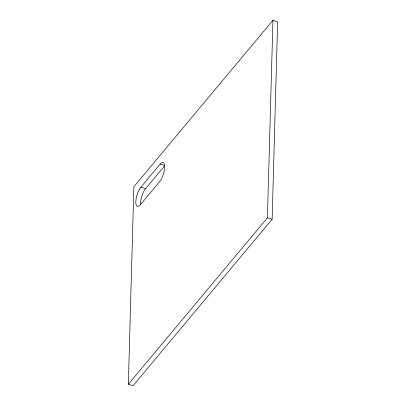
<?xml version="1.0" encoding="UTF-8"?>
<svg xmlns="http://www.w3.org/2000/svg" width="406" height="406" viewBox="0 0 406 406"><rect width="100%" height="100%" fill="white"/><g stroke="black" fill="none" stroke-linecap="round" stroke-linejoin="round"><path stroke-width="0.61" d="M128.352 384.238L133.868 186.74L272.944 20.3L277.648 21.762L272.132 219.26L133.056 385.7L128.352 384.238L267.427 217.794L272.944 20.3M160.131 164.125A10.926 3.735 -72.7 0 1 164.704 167.13A10.926 3.735 -72.7 0 1 159.644 181.665L140.38 204.715A10.926 3.735 -72.7 0 1 135.807 201.711A10.926 3.735 -72.7 0 1 140.867 187.176L160.131 164.125L164.841 165.587L145.576 188.638A10.926 3.735 -72.7 0 0 140.562 204.776M267.427 217.794L272.132 219.26M140.867 187.176L145.576 188.638"/></g></svg>
